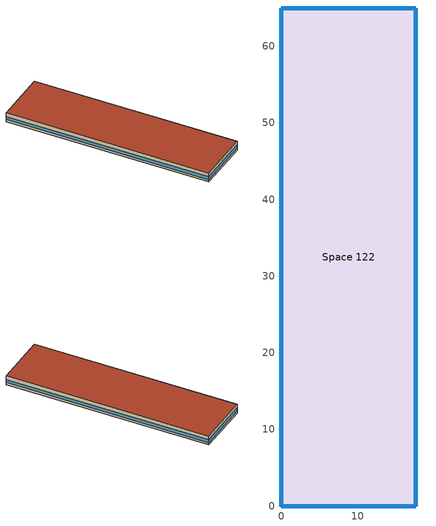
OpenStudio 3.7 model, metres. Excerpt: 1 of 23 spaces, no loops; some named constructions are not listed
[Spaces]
Space 122
 floor ground: 17.53,65 17.53,0 0,0 0,65 z0
 wall outside (Surface 149 c tbd): 0,0 17.53,0 z0:3.05
 wall outside (Surface 150 c tbd): 0,65 0,0 z0:3.05
 wall outside (Surface 151 c tbd): 17.53,65 0,65 z0:3.05
 wall outside (Surface 152 c tbd): 17.53,0 17.53,65 z0:3.05
 window: 0.03,0 17.5,0 / 0,64.97 0,0.03 / 17.5,65 0.03,65 / 17.53,0.03 17.53,64.97 z0.76:1.68
 roof outside: 17.53,0 17.53,65 0,65 0,0 z3.05
[Schedule:Ruleset]
Name | Default Day Schedule | Summer Design Day Schedule | Winter Design Day Schedule
Office Misc Occ | Office Bldg Occ Default Schedule 1 | Office Bldg Occ Summer Design Day 1 | Office Bldg Occ Winter Design Day 1
Office Bldg Light | Office Bldg Light Default Schedule | Office Bldg Light Summer Design Day | Office Bldg Light Winter Design Day
Office Bldg Equip | Office Bldg Equip Default Schedule | Office Bldg Equip Summer Design Day | Office Bldg Equip Winter Design Day
Office Infil Quarter On | Office Infil Quarter On Default Schedule | Office Infil Quarter On Summer Design Day | Office Infil Quarter On Winter Design Day
[Schedule:Day]
ApartmentMidRise BLDG_ELEVATORS Pre2004 Default: 4, 0, 0.05, 5, 0, 0.1, 6, 0, 0.2, 7, 0, 0.4, 9, 0, 0.5, 10, 0, 0.35, 16, 0, 0.15, 17, 0, 0.35, 19, 0, 0.5, 21, 0, 0.4, 22, 0, 0.3, 23, 0, 0.2, 24, 0, 0.1
MidriseApartment Infil Default 1; MidriseApartment Infil Summer Design Day 1; MidriseApartment Infil Winter Design Day 1; MidriseApartment Infil Default 2; MidriseApartment Infil Summer Design Day 3; MidriseApartment Infil Winter Design Day 3; MidriseApartment Corridor Light Default 1; MidriseApartment Corridor Light Summer Design Day 2; MidriseApartment Corridor Light Winter Design Day 2; Office Bldg Light Summer Design Day; Office Bldg Equip Summer Design Day; Office Infil Quarter On Rule 1 Day Schedule: 24, 0, 1
MURB Friday schedule; MURB Weekday: 1, 0, 0.62, 2, 0, 0.555, 3, 0, 0.513, 4, 0, 0.494, 5, 0, 0.48, 6, 0, 0.478, 7, 0, 0.512, 8, 0, 0.58, 9, 0, 0.625, 10, 0, 0.669, 11, 0, 0.704, 12, 0, 0.742, 13, 0, 0.798, 14, 0, 0.788, 15, 0, 0.757, 16, 0, 0.748, 17, 0, 0.783, 18, 0, 0.894, 19, 0, 1, 20, 0, 0.985, 21, 0, 0.947, 22, 0, 0.908, 23, 0, 0.832, 24, 0, 0.718
MURB Weekend schedule: 1, 0, 0.617, 2, 0, 0.543, 3, 0, 0.504, 4, 0, 0.475, 5, 0, 0.463, 6, 0, 0.465, 7, 0, 0.483, 8, 0, 0.547, 9, 0, 0.62, 10, 0, 0.684, 11, 0, 0.736, 12, 0, 0.778, 13, 0, 0.824, 14, 0, 0.817, 15, 0, 0.784, 16, 0, 0.776, 17, 0, 0.793, 18, 0, 0.86, 19, 0, 0.909, 20, 0, 0.886, 21, 0, 0.849, 22, 0, 0.821, 23, 0, 0.774, 24, 0, 0.701
Office Bldg Occ Default Schedule 1: 6, 0, 0, 7, 0, 0.1, 8, 0, 0.2, 20, 0, 0.4, 22, 0, 0.1, 24, 0, 0.05
Office Bldg Occ Summer Design Day 1: 6, 0, 0, 22, 0, 1, 24, 0, 0.05
Office Bldg Occ Winter Design Day 1; Office Bldg Occ Rule 1 Day Schedule 1; Office Bldg Light Winter Design Day; Office Bldg Equip Winter Design Day: 24, 0, 0
Office Bldg Occ Rule 2 Day Schedule 1: 6, 0, 0, 8, 0, 0.1, 14, 0, 0.25, 17, 0, 0.1, 24, 0, 0
Office Activity Default Schedule; Office Activity Summer Design Day; Office Activity Winter Design Day: 24, 0, 132
Office Bldg Light Default Schedule: 5, 0, 0.05, 7, 0, 0.1, 8, 0, 0.3, 17, 0, 0.9, 18, 0, 0.7, 20, 0, 0.5, 22, 0, 0.3, 23, 0, 0.1, 24, 0, 0.05
Office Bldg Light Rule 1 Day Schedule: 24, 0, 0.05
Office Bldg Light Rule 2 Day Schedule: 6, 0, 0.05, 8, 0, 0.1, 14, 0, 0.5, 17, 0, 0.15, 24, 0, 0.05
Office Bldg Equip Default Schedule: 8, 0, 0.4, 12, 0, 0.9, 13, 0, 0.8, 17, 0, 0.9, 18, 0, 0.8, 20, 0, 0.6, 22, 0, 0.5, 24, 0, 0.4
Office Bldg Equip Rule 1 Day Schedule: 24, 0, 0.3
Office Bldg Equip Rule 2 Day Schedule: 6, 0, 0.3, 8, 0, 0.4, 14, 0, 0.5, 17, 0, 0.35, 24, 0, 0.3
Office Infil Quarter On Default Schedule; Office Infil Quarter On Summer Design Day: 6, 0, 1, 22, 0, 0.25, 24, 0, 1
Office Infil Quarter On Winter Design Day; Office Infil Quarter On Rule 2 Day Schedule: 6, 0, 1, 18, 0, 0.25, 24, 0, 1
Schedule Day 57; Schedule Day 59: 4, 0, 15.6632, 5, 0, 17.8053, 6, 0, 19.9473, 22, 0, 20.9209, 24, 0, 15.6632
Schedule Day 58; Schedule Day 60: 4, 0, 15.6632, 5, 0, 17.8053, 6, 0, 19.9473, 17, 0, 20.9209, 24, 0, 15.6632
NECB-G-Thermostat Setpoint-Cooling Sun|Hol Day; NECB-G-Thermostat Setpoint-Cooling Sun|Hol Day 1; NECB-G-Thermostat Setpoint-Cooling Sat Day 1; NECB-G-Thermostat Setpoint-Cooling Sat Day; NECB-G-Thermostat Setpoint-Cooling Default|Wkdy Day; NECB-G-Thermostat Setpoint-Cooling Default|Wkdy Day 1: 24, 0, 24
NECB-G-Thermostat Setpoint-Heating Default 2: 1, 0, 18, 7, 0, 18, 9, 0, 21, 17, 0, 21, 22, 0, 21, 24, 0, 18
[Schedule:Rule] Apply Monday=No; Apply Tuesday=No; Apply Wednesday=No; Apply Thursday=No; Apply Friday=No; Date Specification Type=DateRange; Start Month=1; Start Day=1; End Month=12; End Day=31
Name | Schedule Ruleset | Rule Order | Day Schedule | Apply Sunday | Apply Saturday
Office Misc Occ Rule 1 | Office Misc Occ | 0 | Office Bldg Occ Rule 1 Day Schedule 1 | Yes | No
Office Misc Occ Rule 2 | Office Misc Occ | 1 | Office Bldg Occ Rule 2 Day Schedule 1 | No | Yes
Office Bldg Light Rule 1 | Office Bldg Light | 0 | Office Bldg Light Rule 1 Day Schedule | Yes | No
Office Bldg Light Rule 2 | Office Bldg Light | 1 | Office Bldg Light Rule 2 Day Schedule | No | Yes
Office Bldg Equip Rule 1 | Office Bldg Equip | 0 | Office Bldg Equip Rule 1 Day Schedule | Yes | No
Office Bldg Equip Rule 2 | Office Bldg Equip | 1 | Office Bldg Equip Rule 2 Day Schedule | No | Yes
Office Infil Quarter On Rule 1 | Office Infil Quarter On | 0 | Office Infil Quarter On Rule 1 Day Schedule | Yes | No
Office Infil Quarter On Rule 2 | Office Infil Quarter On | 1 | Office Infil Quarter On Rule 2 Day Schedule | No | Yes
